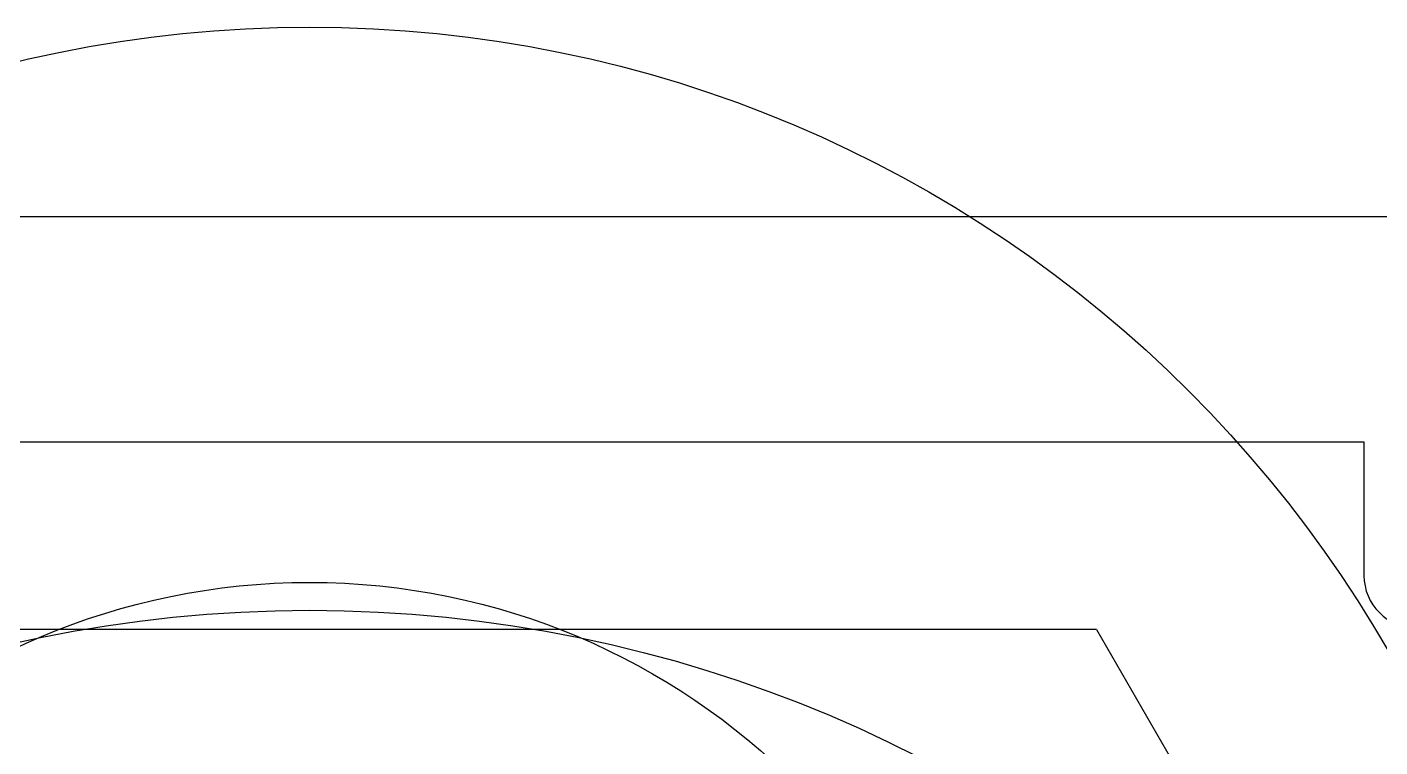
# Model space of a CAD drawing. Header units: inches. Extents: x 0 to 11.7, y 0 to 8.3.
# Drawn here: x 6.2331 to 6.6119, y 6.148 to 6.3495 of the extents above; entities that cross this region are included whole.
import ezdxf

# ---------------------------------------------------------------- set-up
doc = ezdxf.new("R2010")
doc.units = ezdxf.units.IN
doc.header["$LTSCALE"] = 0.64311
doc.header["$MEASUREMENT"] = 0
doc.layers.get('0').update_dxf_attribs({"linetype": 'CONTINUOUS'})

msp = doc.modelspace()

# ---------------------------------------------------------------- linework, layer by layer
at = {"color": 7, "linetype": 'CONTINUOUS'}
for p, q in [((6.62714, 6.29639), (5.99722, 6.29639)), ((6.0169, 6.2334), (6.60745, 6.2334)), ((6.60745, 6.2334), (6.60745, 6.196)), ((6.53259, 6.18081), (6.0992, 6.18081)), ((6.53259, 6.18081), (6.74929, 5.80549))]:
    msp.add_line(p, q, dxfattribs=at)
for centre, radius in [((6.31218, 6.00111), 0.34843), ((6.31218, 6.00111), 0.19291), ((6.31218, 5.81219), 0.37402)]:
    msp.add_circle(centre, radius, dxfattribs=at)
msp.add_arc((6.62222, 6.196), 0.01476, 180, 360, dxfattribs=at)

doc.saveas('drawing.dxf')
